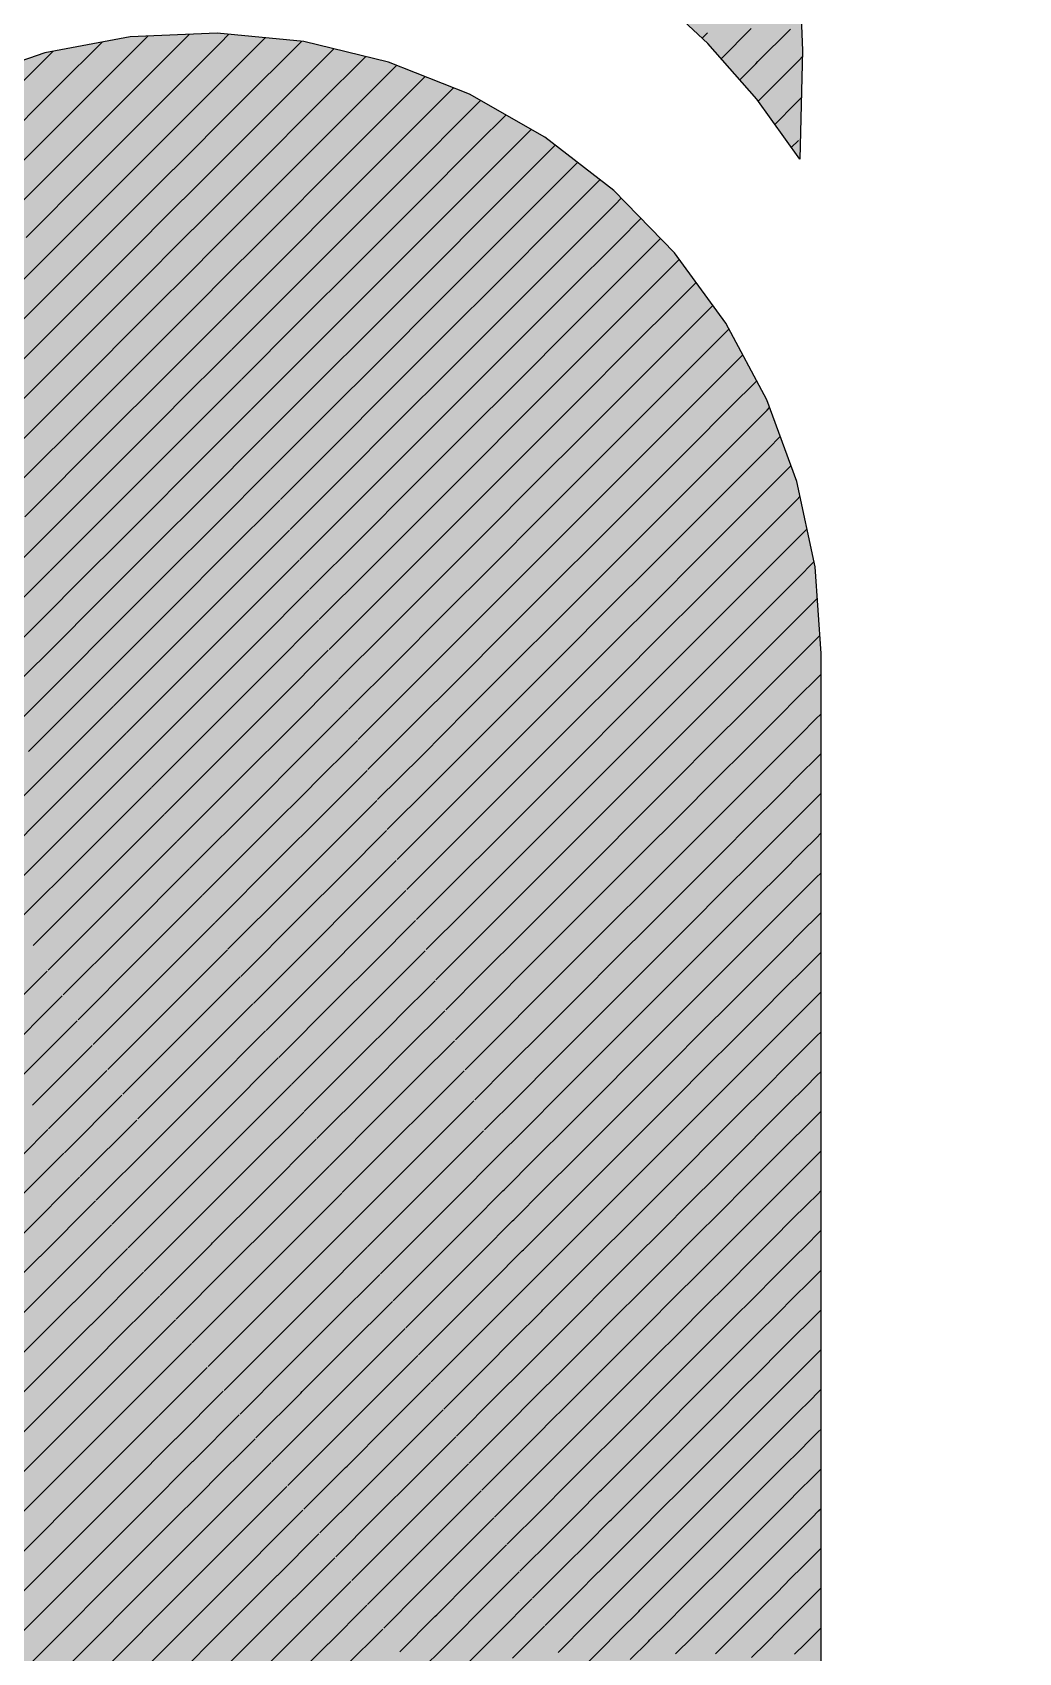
# Model space of a CAD drawing. Extents: x -15895 to 12929, y -2522 to 15173.
# Drawn here: x -8905.39 to -8896.62, y 11135.87 to 11150.28 of the extents above; entities that cross this region are included whole.
import ezdxf

# ---------------------------------------------------------------- set-up
doc = ezdxf.new("R2010")
doc.units = 0
doc.layers.add('MTH-CARIMBO-TXT1', color=1, linetype='Continuous')

msp = doc.modelspace()

# ---------------------------------------------------------------- linework, layer by layer
at = {"layer": 'MTH-CARIMBO-TXT1', "linetype": 'Continuous'}
for p, q in [((-8899.265, 11150.048), (-8898.998, 11150.316)), ((-8898.938, 11150.022), (-8898.649, 11150.311)), ((-8905.173, 11149.797), (-8904.775, 11150.195)), ((-8904.486, 11150.13), (-8904.368, 11150.249)), ((-8904.4, 11149.863), (-8903.999, 11150.264)), ((-8904.313, 11149.596), (-8903.724, 11150.186)), ((-8903.724, 11150.186), (-8903.645, 11150.265)), ((-8903.646, 11149.91), (-8903.322, 11150.234)), ((-8903.568, 11149.635), (-8903, 11150.202)), ((-8899.435, 11150.232), (-8899.388, 11150.279)), ((-8905.86, 11149.464), (-8905.268, 11150.056)), ((-8905.268, 11150.056), (-8905.21, 11150.114)), ((-8905.079, 11149.538), (-8904.486, 11150.13)), ((-8902.914, 11149.935), (-8902.713, 11150.136)), ((-8902.845, 11149.651), (-8902.428, 11150.067)), ((-8898.958, 11150.002), (-8898.938, 11150.022)), ((-8898.599, 11150.007), (-8898.572, 11150.034)), ((-8898.572, 11150.034), (-8898.543, 11150.064)), ((-8904.227, 11149.329), (-8903.646, 11149.91)), ((-8903.49, 11149.359), (-8902.914, 11149.935)), ((-8902.775, 11149.367), (-8902.208, 11149.934)), ((-8902.208, 11149.934), (-8902.153, 11149.989)), ((-8902.148, 11149.64), (-8901.9, 11149.889)), ((-8899.1, 11149.86), (-8898.972, 11149.988)), ((-8898.972, 11149.988), (-8898.958, 11150.002)), ((-8898.936, 11149.67), (-8898.625, 11149.981)), ((-8898.625, 11149.981), (-8898.599, 11150.007)), ((-8905.758, 11149.213), (-8905.173, 11149.797)), ((-8904.984, 11149.279), (-8904.4, 11149.863)), ((-8902.088, 11149.347), (-8901.647, 11149.788)), ((-8904.89, 11149.02), (-8904.314, 11149.596)), ((-8904.14, 11149.062), (-8903.568, 11149.635)), ((-8903.412, 11149.084), (-8902.845, 11149.651)), ((-8902.706, 11149.082), (-8902.148, 11149.64)), ((-8902.027, 11149.054), (-8901.483, 11149.598)), ((-8901.483, 11149.598), (-8901.406, 11149.675)), ((-8898.788, 11149.464), (-8898.602, 11149.651)), ((-8898.602, 11149.651), (-8898.586, 11149.667)), ((-8898.586, 11149.667), (-8898.57, 11149.683)), ((-8898.57, 11149.683), (-8898.552, 11149.701)), ((-8905.656, 11148.961), (-8905.079, 11149.538)), ((-8901.432, 11149.296), (-8901.181, 11149.547)), ((-8904.796, 11148.76), (-8904.228, 11149.328)), ((-8904.054, 11148.795), (-8903.49, 11149.359)), ((-8903.334, 11148.808), (-8902.775, 11149.367)), ((-8902.637, 11148.798), (-8902.088, 11149.347)), ((-8901.967, 11148.76), (-8901.432, 11149.296)), ((-8901.381, 11148.994), (-8900.956, 11149.418)), ((-8898.641, 11149.258), (-8898.578, 11149.321)), ((-8905.553, 11148.71), (-8904.984, 11149.279)), ((-8901.329, 11148.691), (-8900.814, 11149.207)), ((-8900.814, 11149.207), (-8900.742, 11149.278)), ((-8905.451, 11148.458), (-8904.89, 11149.02)), ((-8904.701, 11148.501), (-8904.141, 11149.061)), ((-8903.967, 11148.528), (-8903.412, 11149.084)), ((-8903.256, 11148.532), (-8902.706, 11149.082)), ((-8902.568, 11148.513), (-8902.027, 11149.054)), ((-8900.772, 11148.895), (-8900.543, 11149.124)), ((-8901.907, 11148.467), (-8901.381, 11148.994)), ((-8901.278, 11148.389), (-8900.772, 11148.895)), ((-8900.729, 11148.584), (-8900.344, 11148.97)), ((-8905.349, 11148.207), (-8904.796, 11148.76)), ((-8904.607, 11148.242), (-8904.055, 11148.794)), ((-8903.88, 11148.261), (-8903.334, 11148.808)), ((-8903.178, 11148.257), (-8902.637, 11148.798)), ((-8902.499, 11148.229), (-8901.967, 11148.76)), ((-8900.687, 11148.273), (-8900.208, 11148.752)), ((-8900.208, 11148.752), (-8900.154, 11148.806)), ((-8901.847, 11148.174), (-8901.329, 11148.691)), ((-8901.227, 11148.087), (-8900.729, 11148.584)), ((-8900.174, 11148.432), (-8899.98, 11148.627)), ((-8905.247, 11147.955), (-8904.701, 11148.501)), ((-8904.512, 11147.983), (-8903.969, 11148.527)), ((-8903.794, 11147.994), (-8903.256, 11148.532)), ((-8903.1, 11147.981), (-8902.568, 11148.513)), ((-8902.429, 11147.945), (-8901.907, 11148.467)), ((-8900.645, 11147.962), (-8900.174, 11148.432)), ((-8900.141, 11148.112), (-8899.805, 11148.448)), ((-8901.786, 11147.881), (-8901.278, 11148.389)), ((-8906.139, 11147.417), (-8905.349, 11148.207)), ((-8905.145, 11147.704), (-8904.607, 11148.242)), ((-8904.418, 11147.724), (-8903.882, 11148.259)), ((-8903.707, 11147.727), (-8903.178, 11148.257)), ((-8903.022, 11147.706), (-8902.499, 11148.229)), ((-8902.36, 11147.66), (-8901.847, 11148.174)), ((-8901.175, 11147.784), (-8900.687, 11148.273)), ((-8900.107, 11147.792), (-8899.673, 11148.226)), ((-8899.673, 11148.226), (-8899.638, 11148.261)), ((-8904.324, 11147.465), (-8903.796, 11147.992)), ((-8901.726, 11147.587), (-8901.227, 11148.087)), ((-8900.602, 11147.651), (-8900.141, 11148.112)), ((-8899.648, 11147.897), (-8899.489, 11148.057)), ((-8906.026, 11147.176), (-8905.247, 11147.955)), ((-8905.043, 11147.452), (-8904.512, 11147.983)), ((-8903.621, 11147.46), (-8903.1, 11147.981)), ((-8902.944, 11147.43), (-8902.429, 11147.945)), ((-8902.291, 11147.376), (-8901.786, 11147.881)), ((-8901.124, 11147.482), (-8900.645, 11147.962)), ((-8900.074, 11147.472), (-8899.648, 11147.897)), ((-8899.623, 11147.569), (-8899.339, 11147.853)), ((-8905.914, 11146.935), (-8905.145, 11147.704)), ((-8904.941, 11147.201), (-8904.418, 11147.724)), ((-8904.229, 11147.206), (-8903.71, 11147.725)), ((-8903.534, 11147.193), (-8903.022, 11147.706)), ((-8901.666, 11147.294), (-8901.175, 11147.784)), ((-8900.56, 11147.339), (-8900.107, 11147.792)), ((-8902.866, 11147.155), (-8902.36, 11147.66)), ((-8902.222, 11147.092), (-8901.726, 11147.587)), ((-8901.073, 11147.18), (-8900.602, 11147.651)), ((-8900.04, 11147.152), (-8899.623, 11147.569)), ((-8899.598, 11147.241), (-8899.22, 11147.619)), ((-8899.22, 11147.619), (-8899.196, 11147.643)), ((-8905.801, 11146.695), (-8905.043, 11147.452)), ((-8904.839, 11146.949), (-8904.324, 11147.465)), ((-8904.135, 11146.947), (-8903.624, 11147.458)), ((-8903.448, 11146.926), (-8902.944, 11147.43)), ((-8901.606, 11147.001), (-8901.124, 11147.482)), ((-8900.518, 11147.028), (-8900.074, 11147.472)), ((-8902.788, 11146.879), (-8902.291, 11147.376)), ((-8902.153, 11146.807), (-8901.666, 11147.294)), ((-8901.022, 11146.878), (-8900.56, 11147.339)), ((-8899.573, 11146.912), (-8899.202, 11147.283)), ((-8899.202, 11147.283), (-8899.073, 11147.413)), ((-8905.688, 11146.454), (-8904.941, 11147.201)), ((-8904.737, 11146.698), (-8904.229, 11147.206)), ((-8904.04, 11146.687), (-8903.537, 11147.19)), ((-8903.361, 11146.659), (-8902.866, 11147.155)), ((-8901.545, 11146.707), (-8901.073, 11147.18)), ((-8900.475, 11146.717), (-8900.04, 11147.152)), ((-8900.007, 11146.832), (-8899.598, 11147.241)), ((-8899.185, 11146.947), (-8898.949, 11147.182)), ((-8902.71, 11146.603), (-8902.222, 11147.092)), ((-8902.084, 11146.523), (-8901.606, 11147.001)), ((-8900.97, 11146.575), (-8900.518, 11147.028)), ((-8905.575, 11146.214), (-8904.839, 11146.949)), ((-8904.635, 11146.446), (-8904.135, 11146.946)), ((-8903.946, 11146.428), (-8903.451, 11146.923)), ((-8903.275, 11146.392), (-8902.788, 11146.879)), ((-8901.485, 11146.414), (-8901.022, 11146.878)), ((-8899.973, 11146.512), (-8899.573, 11146.912)), ((-8899.548, 11146.584), (-8899.185, 11146.947)), ((-8899.168, 11146.61), (-8898.856, 11146.922)), ((-8898.856, 11146.922), (-8898.834, 11146.944)), ((-8905.462, 11145.973), (-8904.737, 11146.698)), ((-8902.632, 11146.328), (-8902.153, 11146.807)), ((-8902.014, 11146.238), (-8901.545, 11146.707)), ((-8900.919, 11146.273), (-8900.475, 11146.717)), ((-8900.433, 11146.406), (-8900.007, 11146.832)), ((-8904.533, 11146.195), (-8904.04, 11146.687)), ((-8903.851, 11146.169), (-8903.365, 11146.656)), ((-8903.188, 11146.125), (-8902.71, 11146.603)), ((-8901.425, 11146.121), (-8900.97, 11146.575)), ((-8899.939, 11146.192), (-8899.548, 11146.584)), ((-8899.523, 11146.255), (-8899.168, 11146.61)), ((-8899.15, 11146.274), (-8898.845, 11146.579)), ((-8898.845, 11146.579), (-8898.739, 11146.686)), ((-8905.349, 11145.733), (-8904.635, 11146.446)), ((-8904.431, 11145.943), (-8903.946, 11146.428)), ((-8902.554, 11146.052), (-8902.084, 11146.523)), ((-8901.945, 11145.954), (-8901.485, 11146.414)), ((-8900.868, 11145.971), (-8900.433, 11146.406)), ((-8900.391, 11146.094), (-8899.973, 11146.512)), ((-8898.834, 11146.236), (-8898.644, 11146.427)), ((-8903.757, 11145.91), (-8903.278, 11146.389)), ((-8903.101, 11145.858), (-8902.632, 11146.328)), ((-8901.365, 11145.828), (-8900.919, 11146.273)), ((-8899.497, 11145.927), (-8899.15, 11146.274)), ((-8905.236, 11145.492), (-8904.533, 11146.195)), ((-8904.329, 11145.692), (-8903.852, 11146.169)), ((-8903.663, 11145.651), (-8903.192, 11146.121)), ((-8902.476, 11145.777), (-8902.014, 11146.238)), ((-8901.876, 11145.67), (-8901.425, 11146.121)), ((-8900.348, 11145.783), (-8899.939, 11146.192)), ((-8899.906, 11145.872), (-8899.523, 11146.255)), ((-8899.133, 11145.938), (-8898.834, 11146.236)), ((-8898.824, 11145.893), (-8898.59, 11146.127)), ((-8898.59, 11146.127), (-8898.564, 11146.153)), ((-8903.015, 11145.592), (-8902.554, 11146.052)), ((-8900.816, 11145.669), (-8900.391, 11146.094)), ((-8905.123, 11145.251), (-8904.431, 11145.943)), ((-8904.227, 11145.44), (-8903.757, 11145.91)), ((-8903.568, 11145.392), (-8903.106, 11145.854)), ((-8902.398, 11145.501), (-8901.945, 11145.954)), ((-8901.304, 11145.534), (-8900.868, 11145.971)), ((-8900.306, 11145.472), (-8899.906, 11145.872)), ((-8899.872, 11145.552), (-8899.497, 11145.927)), ((-8899.472, 11145.599), (-8899.133, 11145.938)), ((-8899.115, 11145.602), (-8898.824, 11145.893)), ((-8898.585, 11145.779), (-8898.502, 11145.862)), ((-8906.044, 11145.038), (-8905.35, 11145.731)), ((-8905.01, 11145.011), (-8904.329, 11145.692)), ((-8902.928, 11145.325), (-8902.476, 11145.777)), ((-8901.807, 11145.385), (-8901.365, 11145.828)), ((-8900.765, 11145.366), (-8900.348, 11145.783)), ((-8898.813, 11145.55), (-8898.585, 11145.779)), ((-8904.125, 11145.189), (-8903.663, 11145.651)), ((-8903.474, 11145.133), (-8903.02, 11145.587)), ((-8902.32, 11145.225), (-8901.876, 11145.67)), ((-8901.244, 11145.241), (-8900.816, 11145.669)), ((-8900.264, 11145.161), (-8899.872, 11145.552)), ((-8899.839, 11145.232), (-8899.472, 11145.599)), ((-8899.447, 11145.27), (-8899.115, 11145.602)), ((-8899.098, 11145.266), (-8898.813, 11145.55)), ((-8898.58, 11145.43), (-8898.44, 11145.571)), ((-8905.921, 11144.807), (-8905.238, 11145.49)), ((-8904.897, 11144.77), (-8904.227, 11145.44)), ((-8902.842, 11145.058), (-8902.398, 11145.501)), ((-8901.738, 11145.101), (-8901.304, 11145.534)), ((-8900.714, 11145.064), (-8900.306, 11145.472)), ((-8898.803, 11145.207), (-8898.58, 11145.43)), ((-8904.023, 11144.937), (-8903.568, 11145.392)), ((-8903.379, 11144.873), (-8902.933, 11145.32)), ((-8902.242, 11144.95), (-8901.807, 11145.385)), ((-8901.184, 11144.948), (-8900.765, 11145.366)), ((-8899.805, 11144.912), (-8899.447, 11145.27)), ((-8899.422, 11144.942), (-8899.098, 11145.266)), ((-8905.797, 11144.577), (-8905.125, 11145.249)), ((-8904.784, 11144.53), (-8904.125, 11145.189)), ((-8903.921, 11144.686), (-8903.474, 11145.132)), ((-8902.755, 11144.791), (-8902.32, 11145.225)), ((-8901.668, 11144.817), (-8901.244, 11145.241)), ((-8900.663, 11144.762), (-8900.264, 11145.161)), ((-8900.221, 11144.85), (-8899.839, 11145.232)), ((-8899.081, 11144.929), (-8898.803, 11145.207)), ((-8898.575, 11145.082), (-8898.429, 11145.227)), ((-8898.429, 11145.227), (-8898.411, 11145.246)), ((-8905.674, 11144.346), (-8905.012, 11145.009)), ((-8903.285, 11144.614), (-8902.847, 11145.052)), ((-8902.164, 11144.674), (-8901.738, 11145.101)), ((-8901.124, 11144.654), (-8900.714, 11145.064)), ((-8898.792, 11144.864), (-8898.575, 11145.082)), ((-8904.671, 11144.289), (-8904.023, 11144.937)), ((-8903.819, 11144.434), (-8903.38, 11144.873)), ((-8902.669, 11144.524), (-8902.242, 11144.95)), ((-8901.599, 11144.532), (-8901.184, 11144.948)), ((-8900.611, 11144.459), (-8900.221, 11144.85)), ((-8900.179, 11144.538), (-8899.805, 11144.912)), ((-8899.772, 11144.592), (-8899.422, 11144.942)), ((-8899.397, 11144.613), (-8899.081, 11144.929)), ((-8899.063, 11144.593), (-8898.792, 11144.864)), ((-8898.57, 11144.733), (-8898.428, 11144.875)), ((-8898.428, 11144.875), (-8898.387, 11144.916)), ((-8905.551, 11144.116), (-8904.899, 11144.768)), ((-8904.558, 11144.049), (-8903.921, 11144.686)), ((-8903.191, 11144.355), (-8902.761, 11144.785)), ((-8902.086, 11144.399), (-8901.668, 11144.817)), ((-8901.063, 11144.361), (-8900.663, 11144.762)), ((-8898.782, 11144.521), (-8898.57, 11144.733)), ((-8903.716, 11144.183), (-8903.285, 11144.614)), ((-8902.582, 11144.257), (-8902.164, 11144.674)), ((-8902.008, 11144.123), (-8901.599, 11144.532)), ((-8901.53, 11144.248), (-8901.124, 11144.654)), ((-8900.56, 11144.157), (-8900.179, 11144.538)), ((-8900.137, 11144.227), (-8899.772, 11144.592)), ((-8899.738, 11144.272), (-8899.397, 11144.613)), ((-8899.372, 11144.285), (-8899.063, 11144.593)), ((-8898.426, 11144.523), (-8898.376, 11144.573)), ((-8905.428, 11143.885), (-8904.786, 11144.527)), ((-8904.445, 11143.808), (-8903.819, 11144.434)), ((-8903.096, 11144.096), (-8902.674, 11144.518)), ((-8902.495, 11143.99), (-8902.086, 11144.399)), ((-8901.003, 11144.068), (-8900.611, 11144.459)), ((-8899.046, 11144.257), (-8898.782, 11144.521)), ((-8898.565, 11144.385), (-8898.426, 11144.523)), ((-8905.305, 11143.655), (-8904.673, 11144.287)), ((-8903.614, 11143.931), (-8903.191, 11144.355)), ((-8903.002, 11143.837), (-8902.588, 11144.251)), ((-8901.93, 11143.847), (-8901.53, 11144.248)), ((-8901.461, 11143.963), (-8901.063, 11144.361)), ((-8900.094, 11143.916), (-8899.738, 11144.272)), ((-8899.705, 11143.952), (-8899.372, 11144.285)), ((-8899.347, 11143.957), (-8899.046, 11144.257)), ((-8898.771, 11144.178), (-8898.565, 11144.385)), ((-8904.332, 11143.567), (-8903.716, 11144.183)), ((-8902.409, 11143.723), (-8902.008, 11144.123)), ((-8900.943, 11143.775), (-8900.56, 11144.157)), ((-8900.509, 11143.855), (-8900.137, 11144.227)), ((-8899.029, 11143.921), (-8898.771, 11144.178)), ((-8898.56, 11144.036), (-8898.425, 11144.171)), ((-8898.425, 11144.171), (-8898.376, 11144.22)), ((-8905.182, 11143.424), (-8904.56, 11144.046)), ((-8903.512, 11143.68), (-8903.096, 11144.096)), ((-8902.907, 11143.578), (-8902.502, 11143.983)), ((-8901.853, 11143.572), (-8901.461, 11143.963)), ((-8901.392, 11143.679), (-8901.003, 11144.068)), ((-8899.671, 11143.632), (-8899.347, 11143.957)), ((-8898.761, 11143.835), (-8898.56, 11144.036)), ((-8904.219, 11143.327), (-8903.614, 11143.931)), ((-8903.41, 11143.428), (-8903.002, 11143.837)), ((-8902.322, 11143.456), (-8901.93, 11143.847)), ((-8900.882, 11143.481), (-8900.509, 11143.855)), ((-8900.458, 11143.553), (-8900.094, 11143.916)), ((-8900.052, 11143.605), (-8899.705, 11143.952)), ((-8899.321, 11143.628), (-8899.029, 11143.921)), ((-8899.011, 11143.585), (-8898.761, 11143.835)), ((-8898.555, 11143.688), (-8898.424, 11143.819)), ((-8898.424, 11143.819), (-8898.376, 11143.866)), ((-8905.059, 11143.194), (-8904.448, 11143.805)), ((-8904.106, 11143.086), (-8903.512, 11143.68)), ((-8902.813, 11143.319), (-8902.415, 11143.716)), ((-8901.775, 11143.296), (-8901.392, 11143.679)), ((-8901.323, 11143.395), (-8900.943, 11143.775)), ((-8898.75, 11143.492), (-8898.555, 11143.688)), ((-8905.919, 11143.041), (-8905.305, 11143.655)), ((-8904.936, 11142.963), (-8904.335, 11143.565)), ((-8903.308, 11143.177), (-8902.908, 11143.577)), ((-8902.236, 11143.189), (-8901.853, 11143.572)), ((-8900.822, 11143.188), (-8900.458, 11143.553)), ((-8900.406, 11143.25), (-8900.052, 11143.605)), ((-8900.01, 11143.293), (-8899.671, 11143.632)), ((-8899.637, 11143.312), (-8899.321, 11143.628)), ((-8899.296, 11143.3), (-8899.011, 11143.585)), ((-8905.786, 11142.821), (-8905.182, 11143.424)), ((-8903.993, 11142.846), (-8903.41, 11143.428)), ((-8902.718, 11143.059), (-8902.329, 11143.449)), ((-8901.697, 11143.021), (-8901.323, 11143.395)), ((-8901.253, 11143.11), (-8900.882, 11143.481)), ((-8898.994, 11143.248), (-8898.75, 11143.492)), ((-8898.55, 11143.339), (-8898.422, 11143.466)), ((-8898.422, 11143.466), (-8898.376, 11143.513)), ((-8904.813, 11142.733), (-8904.222, 11143.324)), ((-8903.206, 11142.925), (-8902.813, 11143.318)), ((-8902.149, 11142.922), (-8901.775, 11143.296)), ((-8900.762, 11142.895), (-8900.406, 11143.25)), ((-8900.355, 11142.948), (-8900.01, 11143.293)), ((-8899.967, 11142.982), (-8899.637, 11143.312)), ((-8899.604, 11142.992), (-8899.296, 11143.3)), ((-8899.271, 11142.971), (-8898.994, 11143.248)), ((-8898.74, 11143.149), (-8898.55, 11143.339)), ((-8905.653, 11142.6), (-8905.059, 11143.194)), ((-8903.88, 11142.605), (-8903.308, 11143.177)), ((-8902.624, 11142.8), (-8902.243, 11143.182)), ((-8901.619, 11142.745), (-8901.253, 11143.11)), ((-8901.184, 11142.826), (-8900.822, 11143.188)), ((-8898.977, 11142.912), (-8898.74, 11143.149)), ((-8898.545, 11142.991), (-8898.421, 11143.114)), ((-8898.421, 11143.114), (-8898.376, 11143.159)), ((-8905.52, 11142.38), (-8904.936, 11142.963)), ((-8904.69, 11142.502), (-8904.109, 11143.083)), ((-8903.104, 11142.674), (-8902.719, 11143.059)), ((-8902.063, 11142.655), (-8901.697, 11143.021)), ((-8900.702, 11142.601), (-8900.355, 11142.948)), ((-8900.304, 11142.646), (-8899.967, 11142.982)), ((-8899.925, 11142.671), (-8899.604, 11142.992)), ((-8899.57, 11142.672), (-8899.271, 11142.971)), ((-8898.729, 11142.806), (-8898.545, 11142.991)), ((-8904.567, 11142.272), (-8903.996, 11142.842)), ((-8903.767, 11142.364), (-8903.206, 11142.925)), ((-8902.53, 11142.541), (-8902.157, 11142.914)), ((-8901.541, 11142.47), (-8901.184, 11142.826)), ((-8901.115, 11142.542), (-8900.762, 11142.895)), ((-8899.246, 11142.643), (-8898.977, 11142.912)), ((-8898.959, 11142.576), (-8898.729, 11142.806)), ((-8898.42, 11142.762), (-8898.376, 11142.806)), ((-8905.387, 11142.159), (-8904.813, 11142.733)), ((-8903.654, 11142.124), (-8903.104, 11142.674)), ((-8903.002, 11142.422), (-8902.624, 11142.8)), ((-8901.976, 11142.388), (-8901.619, 11142.745)), ((-8900.252, 11142.344), (-8899.925, 11142.671)), ((-8899.883, 11142.36), (-8899.57, 11142.672)), ((-8898.54, 11142.642), (-8898.42, 11142.762)), ((-8904.444, 11142.041), (-8903.883, 11142.602)), ((-8902.9, 11142.171), (-8902.53, 11142.541)), ((-8902.435, 11142.282), (-8902.07, 11142.647)), ((-8901.463, 11142.194), (-8901.115, 11142.542)), ((-8901.046, 11142.257), (-8900.702, 11142.601)), ((-8900.641, 11142.308), (-8900.304, 11142.646)), ((-8899.537, 11142.352), (-8899.246, 11142.643)), ((-8899.221, 11142.314), (-8898.959, 11142.576)), ((-8898.719, 11142.463), (-8898.54, 11142.642)), ((-8905.254, 11141.938), (-8904.69, 11142.502)), ((-8903.541, 11141.883), (-8903.002, 11142.422)), ((-8902.341, 11142.023), (-8901.984, 11142.38)), ((-8901.89, 11142.121), (-8901.541, 11142.47)), ((-8898.942, 11142.24), (-8898.719, 11142.463)), ((-8898.535, 11142.294), (-8898.418, 11142.41)), ((-8898.418, 11142.41), (-8898.376, 11142.452)), ((-8905.121, 11141.718), (-8904.567, 11142.272)), ((-8904.321, 11141.811), (-8903.77, 11142.361)), ((-8902.798, 11141.919), (-8902.436, 11142.282)), ((-8901.385, 11141.918), (-8901.046, 11142.257)), ((-8900.977, 11141.973), (-8900.641, 11142.308)), ((-8900.581, 11142.015), (-8900.252, 11142.344)), ((-8900.201, 11142.041), (-8899.883, 11142.36)), ((-8899.84, 11142.049), (-8899.537, 11142.352)), ((-8899.503, 11142.032), (-8899.221, 11142.314)), ((-8899.196, 11141.986), (-8898.942, 11142.24)), ((-8898.708, 11142.12), (-8898.535, 11142.294)), ((-8904.198, 11141.58), (-8903.658, 11142.12)), ((-8903.428, 11141.643), (-8902.9, 11142.171)), ((-8902.246, 11141.764), (-8901.898, 11142.112)), ((-8901.803, 11141.854), (-8901.463, 11142.194)), ((-8898.924, 11141.904), (-8898.708, 11142.12)), ((-8898.417, 11142.058), (-8898.376, 11142.099)), ((-8904.988, 11141.497), (-8904.444, 11142.041)), ((-8902.696, 11141.668), (-8902.341, 11142.023)), ((-8901.307, 11141.643), (-8900.977, 11141.973)), ((-8900.907, 11141.688), (-8900.581, 11142.015)), ((-8900.521, 11141.722), (-8900.201, 11142.041)), ((-8900.15, 11141.739), (-8899.84, 11142.049)), ((-8899.798, 11141.737), (-8899.503, 11142.032)), ((-8899.47, 11141.712), (-8899.196, 11141.986)), ((-8898.698, 11141.777), (-8898.53, 11141.945)), ((-8898.53, 11141.945), (-8898.417, 11142.058)), ((-8905.821, 11141.371), (-8905.262, 11141.93)), ((-8904.855, 11141.277), (-8904.321, 11141.811)), ((-8904.075, 11141.35), (-8903.545, 11141.88)), ((-8903.315, 11141.402), (-8902.798, 11141.919)), ((-8902.152, 11141.505), (-8901.811, 11141.845)), ((-8901.716, 11141.587), (-8901.385, 11141.918)), ((-8899.171, 11141.658), (-8898.924, 11141.904)), ((-8905.679, 11141.16), (-8905.129, 11141.709)), ((-8903.202, 11141.162), (-8902.696, 11141.668)), ((-8902.594, 11141.416), (-8902.247, 11141.763)), ((-8901.229, 11141.367), (-8900.907, 11141.688)), ((-8900.838, 11141.404), (-8900.521, 11141.722)), ((-8900.461, 11141.428), (-8900.15, 11141.739)), ((-8900.099, 11141.437), (-8899.798, 11141.737)), ((-8899.756, 11141.426), (-8899.47, 11141.712)), ((-8899.436, 11141.392), (-8899.171, 11141.658)), ((-8898.907, 11141.568), (-8898.698, 11141.777)), ((-8898.525, 11141.596), (-8898.416, 11141.705)), ((-8898.416, 11141.705), (-8898.376, 11141.745)), ((-8904.722, 11141.056), (-8904.198, 11141.58)), ((-8903.951, 11141.119), (-8903.432, 11141.639)), ((-8902.492, 11141.165), (-8902.152, 11141.504)), ((-8902.058, 11141.245), (-8901.725, 11141.578)), ((-8901.63, 11141.32), (-8901.307, 11141.643)), ((-8899.145, 11141.329), (-8898.907, 11141.568)), ((-8898.687, 11141.434), (-8898.525, 11141.596)), ((-8905.537, 11140.948), (-8904.996, 11141.489)), ((-8903.828, 11140.889), (-8903.319, 11141.398)), ((-8903.089, 11140.921), (-8902.594, 11141.416)), ((-8901.543, 11141.053), (-8901.229, 11141.367)), ((-8901.151, 11141.092), (-8900.838, 11141.404)), ((-8900.769, 11141.12), (-8900.461, 11141.428)), ((-8900.4, 11141.135), (-8900.099, 11141.437)), ((-8900.047, 11141.134), (-8899.756, 11141.426)), ((-8899.713, 11141.115), (-8899.436, 11141.392)), ((-8898.89, 11141.231), (-8898.687, 11141.434)), ((-8898.414, 11141.353), (-8898.376, 11141.391)), ((-8905.395, 11140.737), (-8904.864, 11141.268)), ((-8904.589, 11140.836), (-8904.075, 11141.35)), ((-8902.39, 11140.913), (-8902.058, 11141.245)), ((-8901.963, 11140.986), (-8901.639, 11141.311)), ((-8899.403, 11141.072), (-8899.145, 11141.329)), ((-8899.12, 11141.001), (-8898.89, 11141.231)), ((-8898.677, 11141.091), (-8898.52, 11141.248)), ((-8898.52, 11141.248), (-8898.414, 11141.353)), ((-8904.456, 11140.615), (-8903.951, 11141.119)), ((-8903.705, 11140.658), (-8903.206, 11141.158)), ((-8902.976, 11140.68), (-8902.492, 11141.165)), ((-8901.457, 11140.786), (-8901.151, 11141.092)), ((-8901.073, 11140.816), (-8900.769, 11141.12)), ((-8900.7, 11140.835), (-8900.4, 11141.135)), ((-8900.34, 11140.842), (-8900.047, 11141.134)), ((-8899.996, 11140.832), (-8899.713, 11141.115)), ((-8899.671, 11140.804), (-8899.403, 11141.072)), ((-8898.872, 11140.895), (-8898.677, 11141.091)), ((-8905.252, 11140.526), (-8904.731, 11141.047)), ((-8902.288, 11140.662), (-8901.963, 11140.986)), ((-8901.869, 11140.727), (-8901.553, 11141.043)), ((-8899.369, 11140.752), (-8899.12, 11141.001)), ((-8898.515, 11140.899), (-8898.413, 11141.001)), ((-8898.413, 11141.001), (-8898.376, 11141.038)), ((-8905.11, 11140.314), (-8904.598, 11140.826)), ((-8904.323, 11140.394), (-8903.828, 11140.889)), ((-8903.582, 11140.428), (-8903.093, 11140.917)), ((-8902.863, 11140.44), (-8902.39, 11140.913)), ((-8901.37, 11140.519), (-8901.073, 11140.816)), ((-8900.995, 11140.54), (-8900.7, 11140.835)), ((-8900.631, 11140.551), (-8900.34, 11140.842)), ((-8900.28, 11140.548), (-8899.996, 11140.832)), ((-8899.945, 11140.53), (-8899.671, 11140.804)), ((-8899.095, 11140.672), (-8898.872, 11140.895)), ((-8898.666, 11140.748), (-8898.515, 11140.899)), ((-8904.19, 11140.174), (-8903.705, 11140.658)), ((-8903.459, 11140.197), (-8902.98, 11140.676)), ((-8902.75, 11140.199), (-8902.288, 11140.662)), ((-8902.186, 11140.41), (-8901.869, 11140.727)), ((-8901.774, 11140.468), (-8901.466, 11140.776)), ((-8899.629, 11140.492), (-8899.369, 11140.752)), ((-8899.335, 11140.432), (-8899.095, 11140.672)), ((-8898.855, 11140.559), (-8898.666, 11140.748)), ((-8898.51, 11140.551), (-8898.412, 11140.649)), ((-8898.412, 11140.649), (-8898.376, 11140.684)), ((-8905.779, 11139.999), (-8905.258, 11140.52)), ((-8904.968, 11140.103), (-8904.466, 11140.605)), ((-8901.68, 11140.209), (-8901.38, 11140.509)), ((-8901.284, 11140.252), (-8900.995, 11140.54)), ((-8900.917, 11140.265), (-8900.631, 11140.551)), ((-8900.562, 11140.267), (-8900.28, 11140.548)), ((-8900.22, 11140.255), (-8899.945, 11140.53)), ((-8899.07, 11140.344), (-8898.855, 11140.559)), ((-8898.656, 11140.405), (-8898.51, 11140.551)), ((-8904.826, 11139.891), (-8904.333, 11140.384)), ((-8904.333, 11140.384), (-8904.323, 11140.394)), ((-8904.057, 11139.953), (-8903.582, 11140.428)), ((-8903.336, 11139.967), (-8902.868, 11140.435)), ((-8902.637, 11139.959), (-8902.186, 11140.41)), ((-8902.084, 11140.159), (-8901.775, 11140.468)), ((-8899.893, 11140.228), (-8899.629, 11140.492)), ((-8899.586, 11140.181), (-8899.335, 11140.432)), ((-8898.838, 11140.223), (-8898.656, 11140.405)), ((-8905.628, 11139.797), (-8905.116, 11140.309)), ((-8901.981, 11139.907), (-8901.68, 11140.209)), ((-8901.586, 11139.95), (-8901.294, 11140.242)), ((-8901.294, 11140.242), (-8901.284, 11140.252)), ((-8901.197, 11139.985), (-8900.917, 11140.265)), ((-8900.839, 11139.989), (-8900.562, 11140.267)), ((-8900.492, 11139.982), (-8900.22, 11140.255)), ((-8900.159, 11139.962), (-8899.893, 11140.228)), ((-8899.302, 11140.112), (-8899.07, 11140.344)), ((-8899.045, 11140.016), (-8898.838, 11140.223)), ((-8898.505, 11140.202), (-8898.41, 11140.296)), ((-8898.41, 11140.296), (-8898.376, 11140.331)), ((-8905.477, 11139.594), (-8904.974, 11140.097)), ((-8904.684, 11139.68), (-8904.2, 11140.163)), ((-8904.2, 11140.163), (-8904.19, 11140.174)), ((-8903.924, 11139.733), (-8903.459, 11140.197)), ((-8903.213, 11139.736), (-8902.755, 11140.195)), ((-8902.524, 11139.718), (-8902.084, 11140.159)), ((-8899.842, 11139.925), (-8899.586, 11140.181)), ((-8899.544, 11139.87), (-8899.302, 11140.112)), ((-8898.82, 11139.887), (-8898.645, 11140.062)), ((-8898.645, 11140.062), (-8898.505, 11140.202)), ((-8904.542, 11139.468), (-8904.068, 11139.943)), ((-8904.068, 11139.943), (-8904.057, 11139.953)), ((-8903.791, 11139.512), (-8903.336, 11139.967)), ((-8903.09, 11139.506), (-8902.642, 11139.954)), ((-8901.879, 11139.656), (-8901.586, 11139.949)), ((-8901.491, 11139.691), (-8901.207, 11139.974)), ((-8901.207, 11139.974), (-8901.197, 11139.985)), ((-8901.111, 11139.718), (-8900.839, 11139.989)), ((-8900.761, 11139.714), (-8900.492, 11139.982)), ((-8900.423, 11139.698), (-8900.159, 11139.962)), ((-8900.099, 11139.668), (-8899.842, 11139.925)), ((-8899.268, 11139.792), (-8899.045, 11140.016)), ((-8898.499, 11139.854), (-8898.409, 11139.944)), ((-8898.409, 11139.944), (-8898.376, 11139.977)), ((-8905.326, 11139.391), (-8904.832, 11139.885)), ((-8902.411, 11139.478), (-8901.981, 11139.907)), ((-8899.791, 11139.623), (-8899.544, 11139.87)), ((-8899.502, 11139.559), (-8899.268, 11139.792)), ((-8899.02, 11139.687), (-8898.82, 11139.887)), ((-8898.635, 11139.719), (-8898.499, 11139.854)), ((-8905.175, 11139.189), (-8904.69, 11139.674)), ((-8904.4, 11139.257), (-8903.935, 11139.722)), ((-8903.935, 11139.722), (-8903.924, 11139.733)), ((-8903.658, 11139.292), (-8903.213, 11139.736)), ((-8902.967, 11139.275), (-8902.529, 11139.713)), ((-8902.298, 11139.237), (-8901.879, 11139.656)), ((-8901.777, 11139.404), (-8901.491, 11139.69)), ((-8901.397, 11139.431), (-8901.121, 11139.707)), ((-8901.121, 11139.707), (-8901.111, 11139.718)), ((-8901.024, 11139.451), (-8900.761, 11139.714)), ((-8900.683, 11139.438), (-8900.423, 11139.698)), ((-8900.354, 11139.414), (-8900.099, 11139.668)), ((-8899.235, 11139.472), (-8899.02, 11139.687)), ((-8898.803, 11139.55), (-8898.635, 11139.719)), ((-8904.258, 11139.045), (-8903.802, 11139.501)), ((-8903.802, 11139.501), (-8903.791, 11139.512)), ((-8903.525, 11139.071), (-8903.09, 11139.506)), ((-8900.039, 11139.375), (-8899.791, 11139.623)), ((-8899.74, 11139.321), (-8899.502, 11139.559)), ((-8898.994, 11139.359), (-8898.803, 11139.55)), ((-8898.624, 11139.376), (-8898.494, 11139.505)), ((-8898.494, 11139.505), (-8898.408, 11139.592)), ((-8898.408, 11139.592), (-8898.376, 11139.624)), ((-8905.825, 11138.893), (-8905.327, 11139.39)), ((-8905.024, 11138.986), (-8904.548, 11139.462)), ((-8902.844, 11139.045), (-8902.416, 11139.473)), ((-8902.185, 11138.996), (-8901.777, 11139.404)), ((-8901.675, 11139.153), (-8901.397, 11139.431)), ((-8901.302, 11139.172), (-8901.035, 11139.44)), ((-8901.035, 11139.44), (-8901.024, 11139.451)), ((-8900.937, 11139.184), (-8900.683, 11139.438)), ((-8900.605, 11139.162), (-8900.354, 11139.414)), ((-8900.285, 11139.129), (-8900.039, 11139.375)), ((-8899.459, 11139.248), (-8899.235, 11139.472)), ((-8899.201, 11139.152), (-8898.994, 11139.359)), ((-8898.786, 11139.214), (-8898.624, 11139.376)), ((-8904.873, 11138.783), (-8904.406, 11139.251)), ((-8904.116, 11138.834), (-8903.67, 11139.28)), ((-8903.67, 11139.28), (-8903.658, 11139.292)), ((-8903.392, 11138.85), (-8902.967, 11139.275)), ((-8902.721, 11138.815), (-8902.303, 11139.232)), ((-8899.978, 11139.082), (-8899.74, 11139.321)), ((-8899.688, 11139.019), (-8899.459, 11139.248)), ((-8898.969, 11139.03), (-8898.786, 11139.214)), ((-8898.489, 11139.157), (-8898.406, 11139.24)), ((-8898.406, 11139.24), (-8898.376, 11139.27)), ((-8905.665, 11138.699), (-8905.176, 11139.187)), ((-8903.974, 11138.622), (-8903.537, 11139.059)), ((-8903.537, 11139.059), (-8903.525, 11139.071)), ((-8902.072, 11138.756), (-8901.675, 11139.153)), ((-8901.573, 11138.901), (-8901.303, 11139.172)), ((-8901.208, 11138.913), (-8900.948, 11139.173)), ((-8900.948, 11139.173), (-8900.937, 11139.184)), ((-8900.851, 11138.917), (-8900.605, 11139.162)), ((-8900.527, 11138.887), (-8900.285, 11139.129)), ((-8900.216, 11138.845), (-8899.978, 11139.082)), ((-8899.417, 11138.936), (-8899.201, 11139.152)), ((-8898.614, 11139.033), (-8898.489, 11139.157)), ((-8905.506, 11138.505), (-8905.025, 11138.985)), ((-8904.722, 11138.581), (-8904.264, 11139.039)), ((-8903.259, 11138.63), (-8902.844, 11139.045)), ((-8902.598, 11138.584), (-8902.19, 11138.991)), ((-8901.471, 11138.65), (-8901.208, 11138.913)), ((-8900.862, 11138.905), (-8900.851, 11138.917)), ((-8899.918, 11138.789), (-8899.688, 11139.019)), ((-8899.637, 11138.716), (-8899.417, 11138.936)), ((-8899.168, 11138.832), (-8898.969, 11139.03)), ((-8898.768, 11138.878), (-8898.614, 11139.033)), ((-8898.405, 11138.888), (-8898.376, 11138.917)), ((-8905.346, 11138.311), (-8904.875, 11138.782)), ((-8904.571, 11138.378), (-8904.122, 11138.827)), ((-8903.831, 11138.411), (-8903.404, 11138.838)), ((-8903.404, 11138.838), (-8903.392, 11138.85)), ((-8903.126, 11138.409), (-8902.721, 11138.815)), ((-8901.959, 11138.515), (-8901.573, 11138.901)), ((-8901.113, 11138.654), (-8900.862, 11138.905)), ((-8900.764, 11138.65), (-8900.527, 11138.887)), ((-8900.449, 11138.611), (-8900.216, 11138.845)), ((-8900.146, 11138.56), (-8899.918, 11138.789)), ((-8899.375, 11138.625), (-8899.168, 11138.832)), ((-8898.944, 11138.702), (-8898.768, 11138.878)), ((-8898.603, 11138.69), (-8898.484, 11138.808)), ((-8898.484, 11138.808), (-8898.405, 11138.888)), ((-8903.271, 11138.617), (-8903.259, 11138.63)), ((-8902.475, 11138.354), (-8902.078, 11138.751)), ((-8901.846, 11138.275), (-8901.471, 11138.65)), ((-8901.369, 11138.398), (-8901.114, 11138.654)), ((-8901.019, 11138.395), (-8900.776, 11138.638)), ((-8900.776, 11138.638), (-8900.764, 11138.65)), ((-8899.858, 11138.495), (-8899.637, 11138.716)), ((-8899.586, 11138.414), (-8899.375, 11138.625)), ((-8899.134, 11138.512), (-8898.944, 11138.702)), ((-8898.751, 11138.542), (-8898.603, 11138.69)), ((-8905.187, 11138.116), (-8904.724, 11138.579)), ((-8904.42, 11138.175), (-8903.98, 11138.616)), ((-8903.689, 11138.199), (-8903.271, 11138.617)), ((-8902.993, 11138.189), (-8902.598, 11138.584)), ((-8902.352, 11138.123), (-8901.965, 11138.51)), ((-8900.678, 11138.383), (-8900.449, 11138.611)), ((-8900.371, 11138.336), (-8900.146, 11138.56)), ((-8900.077, 11138.276), (-8899.858, 11138.495)), ((-8899.332, 11138.314), (-8899.134, 11138.512)), ((-8898.919, 11138.374), (-8898.751, 11138.542)), ((-8898.479, 11138.46), (-8898.404, 11138.535)), ((-8898.404, 11138.535), (-8898.376, 11138.563)), ((-8905.027, 11137.922), (-8904.573, 11138.377)), ((-8904.27, 11137.973), (-8903.838, 11138.404)), ((-8903.547, 11137.988), (-8903.139, 11138.397)), ((-8903.139, 11138.397), (-8903.126, 11138.409)), ((-8902.86, 11137.968), (-8902.475, 11138.354)), ((-8901.733, 11138.034), (-8901.369, 11138.398)), ((-8901.267, 11138.147), (-8901.019, 11138.395)), ((-8900.925, 11138.136), (-8900.69, 11138.371)), ((-8900.69, 11138.371), (-8900.678, 11138.383)), ((-8900.591, 11138.116), (-8900.371, 11138.336)), ((-8899.798, 11138.202), (-8899.586, 11138.414)), ((-8899.101, 11138.192), (-8898.919, 11138.374)), ((-8898.733, 11138.206), (-8898.593, 11138.347)), ((-8898.593, 11138.347), (-8898.479, 11138.46)), ((-8911.89, 11131.767), (-8905.346, 11138.311)), ((-8904.119, 11137.77), (-8903.696, 11138.193)), ((-8903.006, 11138.176), (-8902.993, 11138.189)), ((-8902.229, 11137.893), (-8901.852, 11138.269)), ((-8900.293, 11138.06), (-8900.077, 11138.276)), ((-8900.008, 11137.992), (-8899.798, 11138.202)), ((-8899.534, 11138.112), (-8899.332, 11138.314)), ((-8899.29, 11138.003), (-8899.101, 11138.192)), ((-8898.894, 11138.045), (-8898.733, 11138.206)), ((-8898.402, 11138.183), (-8898.376, 11138.21)), ((-8911.894, 11131.409), (-8905.187, 11138.116)), ((-8904.868, 11137.728), (-8904.422, 11138.174)), ((-8903.405, 11137.777), (-8903.006, 11138.176)), ((-8902.727, 11137.748), (-8902.352, 11138.123)), ((-8901.62, 11137.793), (-8901.267, 11138.147)), ((-8901.165, 11137.895), (-8900.925, 11138.135)), ((-8900.83, 11137.877), (-8900.603, 11138.104)), ((-8900.603, 11138.104), (-8900.591, 11138.116)), ((-8900.505, 11137.849), (-8900.293, 11138.06)), ((-8899.737, 11137.909), (-8899.534, 11138.112)), ((-8899.067, 11137.872), (-8898.894, 11138.045)), ((-8898.582, 11138.003), (-8898.474, 11138.111)), ((-8898.474, 11138.111), (-8898.402, 11138.183)), ((-8911.898, 11131.052), (-8905.027, 11137.922)), ((-8904.708, 11137.534), (-8904.271, 11137.971)), ((-8903.968, 11137.568), (-8903.554, 11137.981)), ((-8903.263, 11137.565), (-8902.873, 11137.955)), ((-8902.873, 11137.955), (-8902.86, 11137.968)), ((-8902.105, 11137.662), (-8901.739, 11138.028)), ((-8900.215, 11137.785), (-8900.008, 11137.992)), ((-8899.939, 11137.707), (-8899.737, 11137.909)), ((-8899.483, 11137.809), (-8899.29, 11138.003)), ((-8898.716, 11137.869), (-8898.582, 11138.003)), ((-8904.549, 11137.34), (-8904.12, 11137.769)), ((-8903.817, 11137.365), (-8903.412, 11137.769)), ((-8902.594, 11137.527), (-8902.229, 11137.893)), ((-8901.982, 11137.432), (-8901.626, 11137.788)), ((-8901.508, 11137.553), (-8901.165, 11137.895)), ((-8901.063, 11137.644), (-8900.831, 11137.876)), ((-8900.736, 11137.618), (-8900.517, 11137.836)), ((-8900.517, 11137.836), (-8900.505, 11137.849)), ((-8900.418, 11137.582), (-8900.215, 11137.785)), ((-8899.677, 11137.615), (-8899.483, 11137.809)), ((-8899.248, 11137.691), (-8899.067, 11137.872)), ((-8898.869, 11137.717), (-8898.716, 11137.869)), ((-8898.572, 11137.66), (-8898.469, 11137.763)), ((-8898.469, 11137.763), (-8898.401, 11137.831)), ((-8898.401, 11137.831), (-8898.376, 11137.856)), ((-8911.902, 11130.694), (-8904.868, 11137.728)), ((-8903.121, 11137.354), (-8902.741, 11137.734)), ((-8902.741, 11137.734), (-8902.727, 11137.748)), ((-8902.461, 11137.306), (-8902.105, 11137.662)), ((-8901.395, 11137.312), (-8901.063, 11137.644)), ((-8900.961, 11137.392), (-8900.736, 11137.617)), ((-8900.137, 11137.509), (-8899.939, 11137.707)), ((-8899.87, 11137.423), (-8899.677, 11137.615)), ((-8899.432, 11137.507), (-8899.248, 11137.691)), ((-8899.033, 11137.552), (-8898.869, 11137.717)), ((-8898.699, 11137.533), (-8898.572, 11137.66)), ((-8911.906, 11130.337), (-8904.708, 11137.534)), ((-8904.389, 11137.146), (-8903.969, 11137.566)), ((-8903.666, 11137.162), (-8903.27, 11137.558)), ((-8902.979, 11137.142), (-8902.608, 11137.513)), ((-8902.608, 11137.513), (-8902.594, 11137.527)), ((-8901.859, 11137.201), (-8901.513, 11137.547)), ((-8900.641, 11137.358), (-8900.431, 11137.569)), ((-8900.431, 11137.569), (-8900.418, 11137.582)), ((-8900.331, 11137.315), (-8900.137, 11137.509)), ((-8899.617, 11137.322), (-8899.432, 11137.507)), ((-8899.205, 11137.38), (-8899.033, 11137.552)), ((-8898.844, 11137.388), (-8898.699, 11137.533)), ((-8898.464, 11137.414), (-8898.4, 11137.479)), ((-8898.4, 11137.479), (-8898.376, 11137.502)), ((-8911.91, 11129.979), (-8904.549, 11137.34)), ((-8904.23, 11136.952), (-8903.818, 11137.363)), ((-8903.515, 11136.96), (-8903.129, 11137.346)), ((-8902.328, 11137.086), (-8901.982, 11137.432)), ((-8901.282, 11137.072), (-8900.961, 11137.392)), ((-8900.859, 11137.141), (-8900.642, 11137.358)), ((-8900.059, 11137.233), (-8899.87, 11137.423)), ((-8899.381, 11137.205), (-8899.205, 11137.38)), ((-8899, 11137.232), (-8898.844, 11137.388)), ((-8898.561, 11137.317), (-8898.464, 11137.414)), ((-8902.837, 11136.931), (-8902.475, 11137.292)), ((-8902.475, 11137.292), (-8902.461, 11137.306)), ((-8902.195, 11136.865), (-8901.859, 11137.201)), ((-8901.736, 11136.971), (-8901.4, 11137.306)), ((-8900.547, 11137.099), (-8900.344, 11137.302)), ((-8900.344, 11137.302), (-8900.331, 11137.315)), ((-8900.245, 11137.048), (-8900.059, 11137.233)), ((-8899.801, 11137.139), (-8899.617, 11137.322)), ((-8899.557, 11137.029), (-8899.381, 11137.205)), ((-8899.163, 11137.069), (-8899, 11137.232)), ((-8898.818, 11137.06), (-8898.681, 11137.197)), ((-8898.681, 11137.197), (-8898.561, 11137.317)), ((-8911.914, 11129.622), (-8904.389, 11137.146)), ((-8904.07, 11136.758), (-8903.667, 11137.161)), ((-8903.364, 11136.757), (-8902.987, 11137.134)), ((-8902.695, 11136.719), (-8902.343, 11137.071)), ((-8902.343, 11137.071), (-8902.328, 11137.086)), ((-8901.613, 11136.74), (-8901.288, 11137.066)), ((-8901.169, 11136.831), (-8900.859, 11137.141)), ((-8900.757, 11136.889), (-8900.547, 11137.099)), ((-8900.453, 11136.84), (-8900.258, 11137.035)), ((-8900.258, 11137.035), (-8900.245, 11137.048)), ((-8899.981, 11136.958), (-8899.801, 11137.139)), ((-8899.329, 11136.903), (-8899.163, 11137.069)), ((-8898.966, 11136.912), (-8898.818, 11137.06)), ((-8898.551, 11136.974), (-8898.459, 11137.066)), ((-8898.459, 11137.066), (-8898.398, 11137.127)), ((-8898.398, 11137.127), (-8898.376, 11137.149)), ((-8911.918, 11129.264), (-8904.23, 11136.952)), ((-8903.911, 11136.564), (-8903.517, 11136.958)), ((-8903.213, 11136.554), (-8902.845, 11136.923)), ((-8902.062, 11136.645), (-8901.736, 11136.971)), ((-8900.158, 11136.781), (-8899.981, 11136.958)), ((-8899.731, 11136.854), (-8899.557, 11137.029)), ((-8899.496, 11136.736), (-8899.329, 11136.903)), ((-8899.121, 11136.758), (-8898.966, 11136.912)), ((-8898.664, 11136.861), (-8898.551, 11136.974)), ((-8911.922, 11128.907), (-8904.07, 11136.758)), ((-8903.751, 11136.37), (-8903.366, 11136.755)), ((-8902.553, 11136.508), (-8902.21, 11136.85)), ((-8902.21, 11136.85), (-8902.195, 11136.865)), ((-8901.49, 11136.51), (-8901.175, 11136.825)), ((-8901.056, 11136.591), (-8900.757, 11136.889)), ((-8900.655, 11136.638), (-8900.453, 11136.84)), ((-8900.358, 11136.581), (-8900.172, 11136.767)), ((-8900.172, 11136.767), (-8900.158, 11136.781)), ((-8899.903, 11136.682), (-8899.731, 11136.854)), ((-8899.278, 11136.6), (-8899.121, 11136.758)), ((-8898.793, 11136.732), (-8898.664, 11136.861)), ((-8898.454, 11136.717), (-8898.397, 11136.774)), ((-8898.397, 11136.774), (-8898.376, 11136.795)), ((-8903.062, 11136.352), (-8902.703, 11136.711)), ((-8902.411, 11136.296), (-8902.077, 11136.63)), ((-8902.077, 11136.63), (-8902.062, 11136.645)), ((-8901.929, 11136.424), (-8901.613, 11136.74)), ((-8900.943, 11136.35), (-8900.655, 11136.638)), ((-8900.072, 11136.514), (-8899.903, 11136.682)), ((-8899.662, 11136.57), (-8899.496, 11136.736)), ((-8898.933, 11136.592), (-8898.793, 11136.732)), ((-8898.647, 11136.525), (-8898.54, 11136.631)), ((-8898.54, 11136.631), (-8898.454, 11136.717)), ((-8911.926, 11128.549), (-8903.911, 11136.564)), ((-8903.592, 11136.176), (-8903.215, 11136.553)), ((-8902.911, 11136.149), (-8902.561, 11136.5)), ((-8901.796, 11136.204), (-8901.49, 11136.51)), ((-8901.367, 11136.279), (-8901.062, 11136.584)), ((-8900.553, 11136.386), (-8900.359, 11136.581)), ((-8900.264, 11136.322), (-8900.086, 11136.5)), ((-8900.086, 11136.5), (-8900.072, 11136.514)), ((-8899.825, 11136.407), (-8899.662, 11136.57)), ((-8899.436, 11136.442), (-8899.278, 11136.6)), ((-8899.078, 11136.447), (-8898.933, 11136.592)), ((-8898.768, 11136.403), (-8898.647, 11136.525)), ((-8911.93, 11128.191), (-8903.751, 11136.37)), ((-8903.432, 11135.982), (-8903.064, 11136.35)), ((-8902.268, 11136.085), (-8901.945, 11136.409)), ((-8901.945, 11136.409), (-8901.929, 11136.424)), ((-8901.244, 11136.049), (-8900.949, 11136.344)), ((-8900.83, 11136.109), (-8900.553, 11136.386)), ((-8900.451, 11136.135), (-8900.264, 11136.321)), ((-8899.985, 11136.247), (-8899.825, 11136.407)), ((-8899.593, 11136.285), (-8899.436, 11136.442)), ((-8899.227, 11136.298), (-8899.078, 11136.447)), ((-8898.899, 11136.272), (-8898.768, 11136.403)), ((-8898.529, 11136.288), (-8898.449, 11136.368)), ((-8898.449, 11136.368), (-8898.396, 11136.422)), ((-8898.396, 11136.422), (-8898.376, 11136.442)), ((-8911.934, 11127.834), (-8903.592, 11136.176)), ((-8902.76, 11135.946), (-8902.419, 11136.288)), ((-8902.126, 11135.873), (-8901.812, 11136.188)), ((-8901.812, 11136.188), (-8901.796, 11136.204)), ((-8901.663, 11135.983), (-8901.367, 11136.279)), ((-8900.169, 11136.063), (-8899.999, 11136.233)), ((-8899.999, 11136.233), (-8899.985, 11136.247)), ((-8899.747, 11136.131), (-8899.593, 11136.285)), ((-8899.376, 11136.149), (-8899.227, 11136.298)), ((-8899.036, 11136.135), (-8898.899, 11136.272)), ((-8898.743, 11136.075), (-8898.629, 11136.188)), ((-8898.629, 11136.188), (-8898.529, 11136.288)), ((-8903.273, 11135.788), (-8902.913, 11136.147)), ((-8902.61, 11135.744), (-8902.277, 11136.076)), ((-8901.53, 11135.762), (-8901.244, 11136.049)), ((-8901.121, 11135.818), (-8900.836, 11136.103)), ((-8900.717, 11135.869), (-8900.451, 11136.135)), ((-8900.349, 11135.883), (-8900.17, 11136.062)), ((-8899.899, 11135.98), (-8899.747, 11136.131)), ((-8899.524, 11136.001), (-8899.376, 11136.149)), ((-8899.176, 11135.996), (-8899.036, 11136.135)), ((-8898.866, 11135.952), (-8898.743, 11136.075)), ((-8898.444, 11136.02), (-8898.394, 11136.07)), ((-8898.394, 11136.07), (-8898.376, 11136.088)), ((-8911.938, 11127.476), (-8903.432, 11135.982)), ((-8903.113, 11135.594), (-8902.762, 11135.945)), ((-8901.984, 11135.662), (-8901.679, 11135.967)), ((-8901.679, 11135.967), (-8901.663, 11135.983)), ((-8900.604, 11135.628), (-8900.349, 11135.883)), ((-8900.075, 11135.804), (-8899.913, 11135.965)), ((-8899.913, 11135.965), (-8899.899, 11135.98)), ((-8899.67, 11135.855), (-8899.524, 11136.001)), ((-8899.316, 11135.856), (-8899.176, 11135.996)), ((-8898.994, 11135.824), (-8898.866, 11135.952)), ((-8898.612, 11135.852), (-8898.519, 11135.945)), ((-8898.519, 11135.945), (-8898.444, 11136.02))]:
    msp.add_line(p, q, dxfattribs=at)
for points in [[(-8898.579, 11151.087), (-8898.541, 11150.121), (-8898.566, 11149.154), (-8898.949, 11149.688), (-8899.383, 11150.182), (-8899.862, 11150.631)], [(-8898.376, 11131.283), (-8898.376, 11144.755), (-8898.43, 11145.528), (-8898.592, 11146.285), (-8898.858, 11147.012), (-8899.224, 11147.695), (-8899.681, 11148.32), (-8900.221, 11148.875), (-8900.833, 11149.349), (-8901.506, 11149.732), (-8902.226, 11150.018), (-8902.978, 11150.2), (-8903.749, 11150.275), (-8904.523, 11150.242), (-8905.284, 11150.101), (-8906.015, 11149.848)]]:
    msp.add_lwpolyline(points, dxfattribs=at)
for points in [[(-8899.862, 11150.631), (-8899.693, 11155.772), (-8899.383, 11150.182)], [(-8899.693, 11155.772), (-8899.349, 11154.868), (-8899.383, 11150.182)], [(-8899.383, 11150.182), (-8899.349, 11154.868), (-8898.949, 11149.688)], [(-8899.349, 11154.868), (-8899.065, 11153.943), (-8898.949, 11149.688)], [(-8898.949, 11149.688), (-8899.065, 11153.943), (-8898.842, 11153.003)], [(-8898.566, 11149.154), (-8898.949, 11149.688), (-8898.842, 11153.003)], [(-8898.566, 11149.154), (-8898.842, 11153.003), (-8898.679, 11152.049)], [(-8898.566, 11149.154), (-8898.679, 11152.049), (-8898.579, 11151.087)], [(-8898.566, 11149.154), (-8898.579, 11151.087), (-8898.541, 11150.121)], [(-8905.284, 11150.101), (-8898.193, 11130.637), (-8904.523, 11150.242)], [(-8898.376, 11131.283), (-8903.749, 11150.275), (-8904.523, 11150.242)], [(-8898.376, 11131.283), (-8904.523, 11150.242), (-8898.193, 11130.637)], [(-8898.376, 11131.283), (-8902.978, 11150.2), (-8903.749, 11150.275)], [(-8898.376, 11131.283), (-8902.226, 11150.018), (-8902.978, 11150.2)], [(-8905.284, 11150.101), (-8906.015, 11149.848), (-8897.964, 11130.006)], [(-8905.284, 11150.101), (-8897.964, 11130.006), (-8898.193, 11130.637)], [(-8898.376, 11131.283), (-8901.506, 11149.732), (-8902.226, 11150.018)], [(-8907.047, 11149.35), (-8897.964, 11130.006), (-8906.015, 11149.848)], [(-8898.376, 11131.283), (-8900.833, 11149.349), (-8901.506, 11149.732)], [(-8907.047, 11149.35), (-8908.051, 11148.798), (-8897.69, 11129.393)], [(-8907.047, 11149.35), (-8897.69, 11129.393), (-8897.964, 11130.006)], [(-8898.376, 11131.283), (-8900.221, 11148.875), (-8900.833, 11149.349)], [(-8898.376, 11131.283), (-8899.681, 11148.32), (-8900.221, 11148.875)], [(-8909.024, 11148.192), (-8897.69, 11129.393), (-8908.051, 11148.798)], [(-8898.376, 11131.283), (-8899.224, 11147.695), (-8899.681, 11148.32)], [(-8909.963, 11147.536), (-8897.374, 11128.801), (-8909.024, 11148.192)], [(-8897.374, 11128.801), (-8897.69, 11129.393), (-8909.024, 11148.192)], [(-8898.376, 11131.283), (-8898.858, 11147.012), (-8899.224, 11147.695)], [(-8910.866, 11146.83), (-8897.016, 11128.232), (-8909.963, 11147.536)], [(-8897.016, 11128.232), (-8897.374, 11128.801), (-8909.963, 11147.536)], [(-8898.376, 11131.283), (-8898.592, 11146.285), (-8898.858, 11147.012)], [(-8911.729, 11146.077), (-8896.618, 11127.691), (-8910.866, 11146.83)], [(-8896.618, 11127.691), (-8897.016, 11128.232), (-8910.866, 11146.83)], [(-8898.376, 11131.283), (-8898.43, 11145.528), (-8898.592, 11146.285)], [(-8911.97, 11124.629), (-8896.618, 11127.691), (-8911.729, 11146.077)], [(-8898.376, 11131.283), (-8898.376, 11144.755), (-8898.43, 11145.528)]]:
    msp.add_solid(points, dxfattribs=at)

doc.saveas('drawing.dxf')
